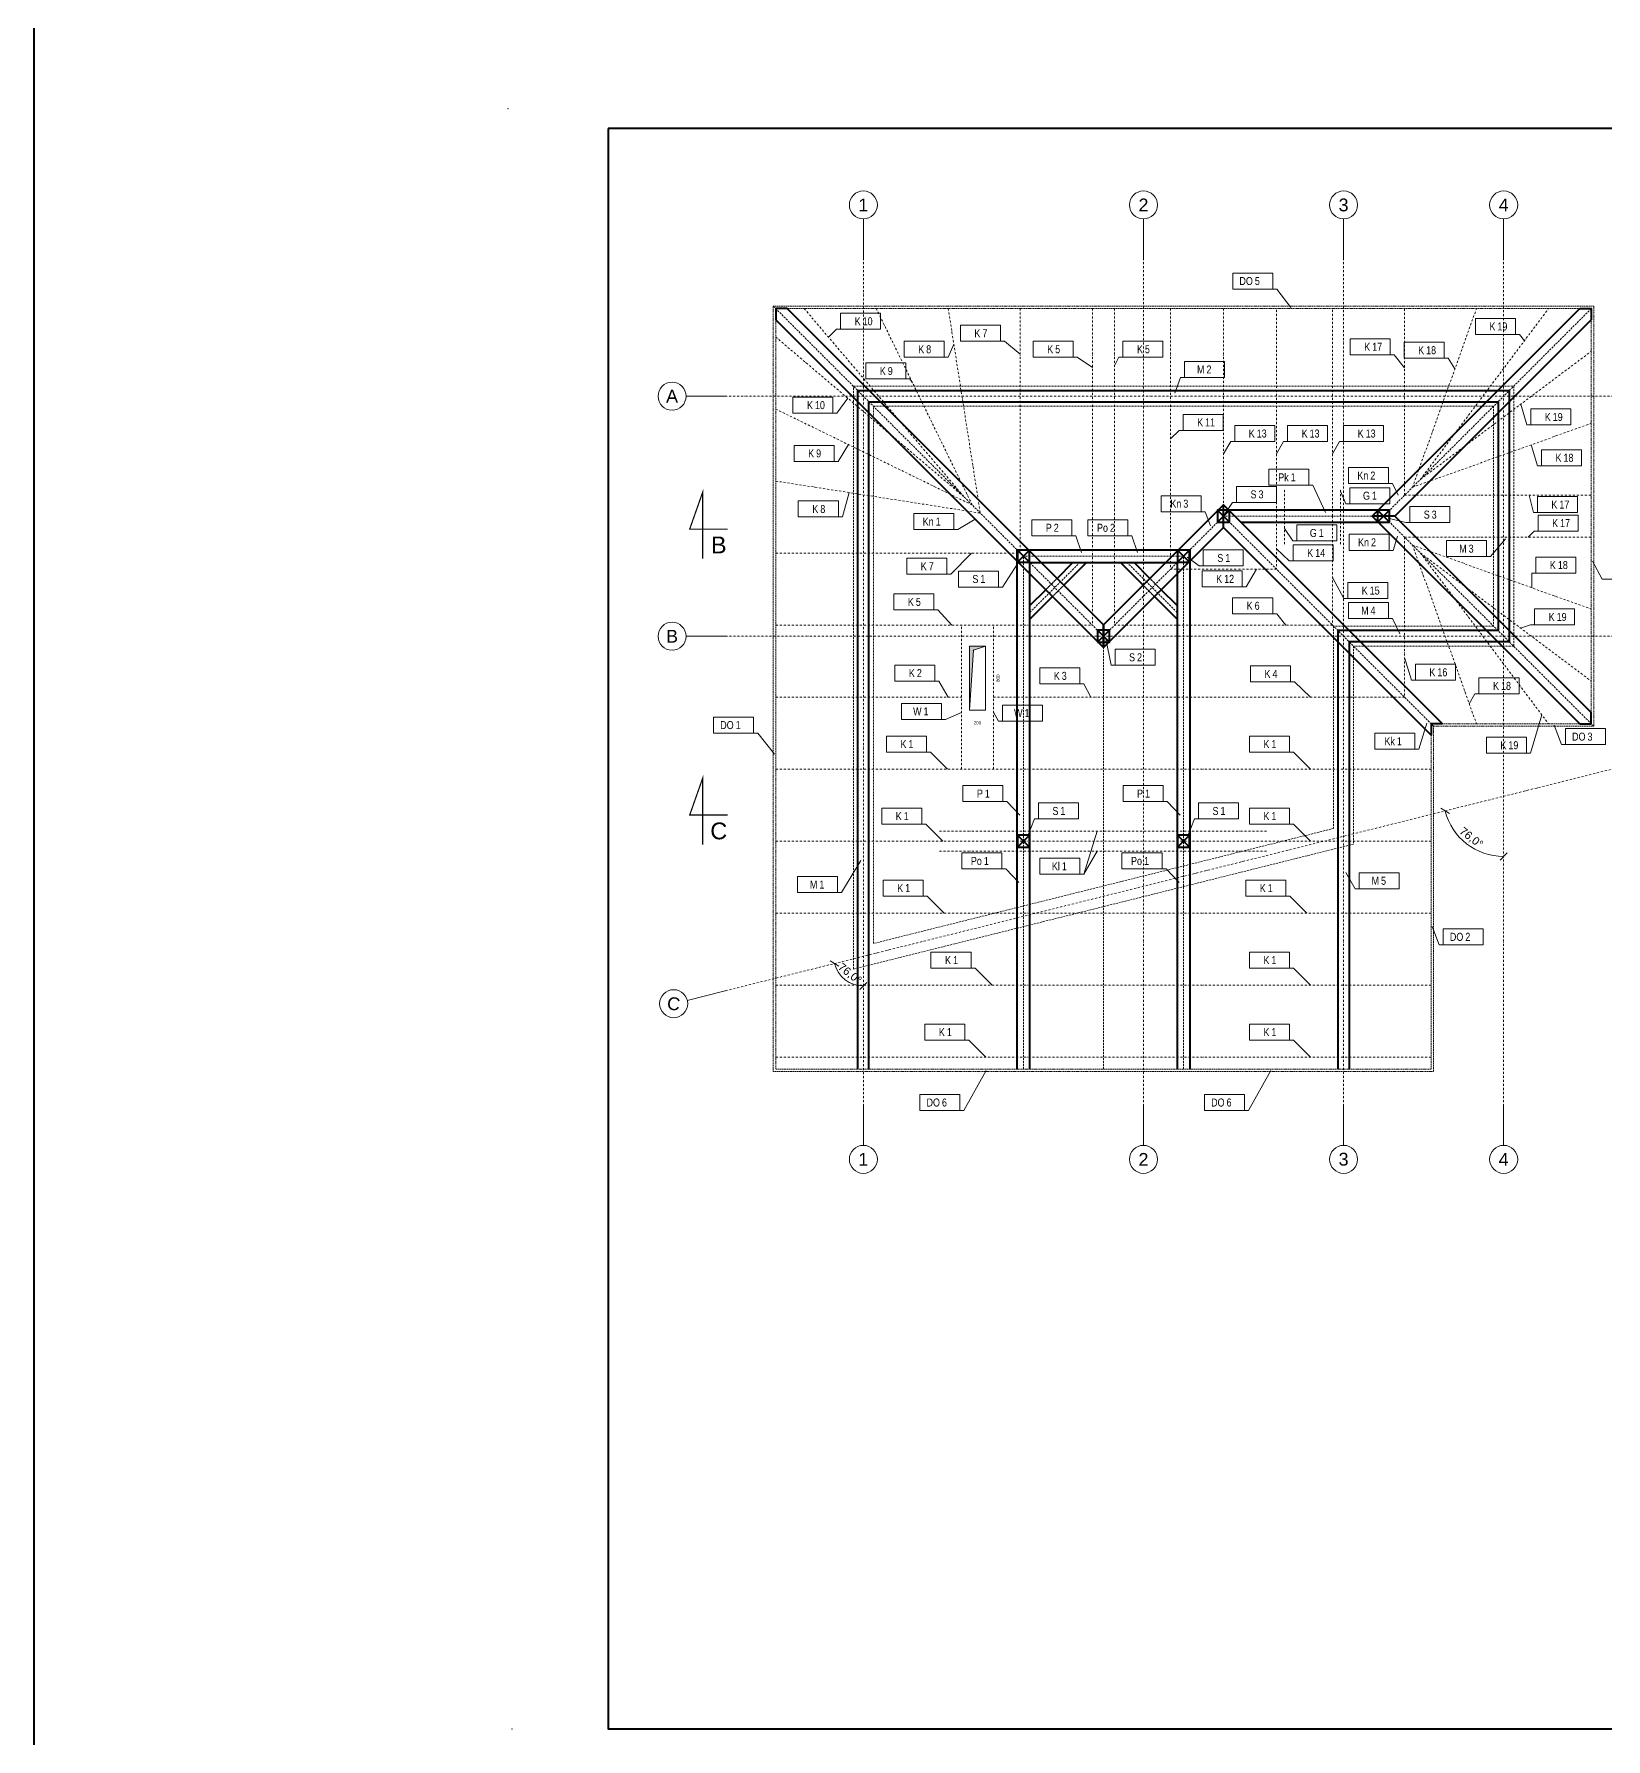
# Model space of a CAD drawing. Header units: millimetres. Extents: x 647 to 146539, y -131215 to 59.
# Drawn here: x 647 to 20285, y -119178 to -97873 of the extents above; entities that cross this region are included whole.
import ezdxf
from ezdxf.enums import TextEntityAlignment as Align

# ---------------------------------------------------------------- set-up
doc = ezdxf.new("R2010")
doc.units = ezdxf.units.MM
doc.linetypes.add('DASHDOT', pattern=[1, 0.5, -0.25, 0, -0.25])
doc.linetypes.add('DASHED', pattern=[0.75, 0.5, -0.25])
doc.layers.get('Defpoints').update_dxf_attribs({"color": 2, "lineweight": 50})
for name, color, linetype, lineweight in [('e-cad_cienkie', 4, 'Continuous', 9), ('e-cad_opisy', 2, 'Continuous', 18), ('G-Bloki', 221, 'Continuous', 5), ('G-Cienka', 4, 'Continuous', 9), ('G-Elementy konstrukcyjne', 1, 'Continuous', 40), ('G-Opisy', 2, 'Continuous', 18), ('G-Osie', 6, 'DASHDOT', 9), ('G-Osie elementów drewnianyc', 3, 'DASHDOT', 5), ('G-Otwory', 6, 'Continuous', 15), ('G-Przerywana', 8, 'DASHED', 15), ('G-Ramka', 5, 'Continuous', 40), ('G-Tabelka', 7, 'Continuous', 5), ('G-Wymiary', 4, 'Continuous', 9)]:
    doc.layers.add(name, color=color, linetype=linetype, lineweight=lineweight)
doc.layers.add('G-Bloki niewidoczna', color=7, linetype='Continuous', plot=False)
doc.styles.add('Arial-GG', font='arial.ttf')
doc.styles.add('e-cad_1', font='arial.ttf')
doc.dimstyles.new('e-cad_1_50_[mm]', dxfattribs={"dimscale": 50, "dimtxt": 2, "dimasz": 1.8, "dimexe": 1.5, "dimexo": 0, "dimgap": 0.6, "dimtad": 1, "dimdec": 1, "dimrnd": 1, "dimtxsty": 'Arial-GG', "dimblk": 'OBLIQUE', "dimcen": 0, "dimdle": 1, "dimclrd": 4, "dimclre": 4, "dimclrt": 7, "dimadec": 1, "dimazin": 0, "dimtfac": 1, "dimtdec": 1, "dimtix": 1, "dimtmove": 0, "dimatfit": 2, "dimfxl": 1.5, "dimfxlon": 1, "dimlwd": -1, "dimlwe": -1, "dimarcsym": 0})
doc.dimstyles.new('S-1 do 10-GG', dxfattribs={"dimscale": 10, "dimtxt": 2.2, "dimasz": 2, "dimexe": 1, "dimexo": 2, "dimgap": 0.6, "dimtad": 1, "dimdec": 0, "dimrnd": 1, "dimtxsty": 'Arial-GG', "dimcen": 0, "dimclrd": 256, "dimclre": 256, "dimclrt": 7, "dimadec": 0, "dimazin": 0, "dimtfac": 1, "dimtdec": 0, "dimtix": 1, "dimtmove": 0, "dimatfit": 2, "dimfxl": 1, "dimlwd": 5, "dimlwe": 5, "dimarcsym": 0})
doc.dimstyles.new('W-1 do 50-GG mm', dxfattribs={"dimscale": 50, "dimtxt": 2, "dimasz": 1.8, "dimexe": 1.5, "dimexo": 0, "dimgap": 0.6, "dimtad": 1, "dimdec": 1, "dimrnd": 1, "dimtxsty": 'Arial-GG', "dimblk": 'OBLIQUE', "dimcen": 0, "dimdle": 1, "dimclrd": 4, "dimclre": 4, "dimclrt": 7, "dimadec": 1, "dimazin": 0, "dimtfac": 1, "dimtdec": 1, "dimtix": 1, "dimtmove": 0, "dimatfit": 2, "dimfxl": 1.5, "dimfxlon": 1, "dimlwd": -1, "dimlwe": -1, "dimarcsym": 0})

# ---------------------------------------------------------------- blocks, each defined once
blk = doc.blocks.new('*D295')
at = {"layer": 'Defpoints', "color": 0, "ltscale": 2, "transparency": 16777216}
for p in [(-10, 174.94), (761.62, 0), (761.62, -53.62)]:
    blk.add_point(p, dxfattribs=at)
at = {"layer": 'Defpoints', "color": 7, "ltscale": 2, "transparency": 16777216, "insert": (135.84, -27.77), "char_height": 33, "attachment_point": 5, "style": 'Arial-GG'}
blk.add_mtext('420 x 772', dxfattribs=at)
blk = doc.blocks.new('*U127')
at = {"layer": 'G-Cienka', "ltscale": 0.8}
blk.add_lwpolyline([(-490, 0), (0, 0)], dxfattribs=at)
blk.add_circle((-665, 0), 175, dxfattribs=at)
at = {"layer": 'G-Opisy', "ltscale": 0.8, "style": 'Arial-GG'}
blk.add_attdef('OS', text='', height=160, dxfattribs=at).set_placement((-665, 0), align=Align.MIDDLE_CENTER)
blk = doc.blocks.new('*U130')
at = {"layer": 'G-Cienka', "ltscale": 0.8}
blk.add_lwpolyline([(-490, 0), (0, 0)], dxfattribs=at)
blk.add_circle((-665, 0), 175, dxfattribs=at)
at = {"layer": 'G-Opisy', "ltscale": 0.8, "style": 'Arial-GG'}
blk.add_attdef('OS', text='', height=160, rotation=90, dxfattribs=at).set_placement((-665, 0), align=Align.MIDDLE_CENTER)
blk = doc.blocks.new('*U131')
at = {"layer": 'G-Cienka', "ltscale": 0.8}
blk.add_lwpolyline([(-490, 0), (0, 0)], dxfattribs=at)
blk.add_circle((-665, 0), 175, dxfattribs=at)
at = {"layer": 'G-Opisy', "ltscale": 0.8, "style": 'Arial-GG'}
blk.add_attdef('OS', text='', height=160, rotation=90, dxfattribs=at).set_placement((-665, 0), align=Align.MIDDLE_CENTER)
blk = doc.blocks.new('*U128')
at = {"layer": 'G-Cienka', "ltscale": 0.8}
blk.add_lwpolyline([(-490, 0), (0, 0)], dxfattribs=at)
blk.add_circle((-665, 0), 175, dxfattribs=at)
at = {"layer": 'G-Opisy', "ltscale": 0.8, "style": 'Arial-GG'}
blk.add_attdef('OS', text='', height=160, dxfattribs=at).set_placement((-665, 0), align=Align.MIDDLE_CENTER)
blk = doc.blocks.new('*U125')
at = {"layer": 'G-Cienka', "ltscale": 0.8}
blk.add_lwpolyline([(490, 0), (0, 0)], dxfattribs=at)
blk.add_circle((665, 0), 175, dxfattribs=at)
at = {"layer": 'G-Opisy', "ltscale": 0.8, "style": 'Arial-GG'}
blk.add_attdef('OS', text='', height=160, rotation=90, dxfattribs=at).set_placement((665, 0), align=Align.MIDDLE_CENTER)
blk = doc.blocks.new('*U124')
at = {"layer": 'G-Cienka', "ltscale": 0.8}
blk.add_lwpolyline([(-476, -119), (0, 0)], dxfattribs=at)
blk.add_circle((-645, -161), 175, dxfattribs=at)
at = {"layer": 'G-Opisy', "ltscale": 0.8, "style": 'Arial-GG'}
blk.add_attdef('OS', text='', height=160, rotation=353.3765, dxfattribs=at).set_placement((-645, -161), align=Align.MIDDLE_CENTER)
blk = doc.blocks.new('*U129')
at = {"layer": 'G-Cienka', "ltscale": 0.8}
blk.add_lwpolyline([(490, 0), (0, 0)], dxfattribs=at)
blk.add_circle((665, 0), 175, dxfattribs=at)
at = {"layer": 'G-Opisy', "ltscale": 0.8, "style": 'Arial-GG'}
blk.add_attdef('OS', text='', height=160, rotation=270, dxfattribs=at).set_placement((665, -17), align=Align.MIDDLE_CENTER)
blk = doc.blocks.new('_Oblique')
at = {"color": 0, "linetype": 'ByBlock', "lineweight": -2}
blk.add_line((-0.5, -0.5), (0.5, 0.5), dxfattribs=at)
blk = doc.blocks.new('*D417')
at = {"layer": 'Defpoints', "color": 0, "ltscale": 2, "transparency": 16777216}
for p in [(11007, -100673), (20732, -106967), (10721, -109633), (9282, -109829), (11007, -111271)]:
    blk.add_point(p, dxfattribs=at)
at = {"layer": 'G-Wymiary', "color": 4, "ltscale": 2, "transparency": 16777216}
blk.add_arc((11007, -109398), 371, 194.0362, 270, dxfattribs=at)
at = {"layer": 'G-Wymiary', "color": 4, "ltscale": 2, "transparency": 16777216, "xscale": 90, "yscale": 90, "zscale": 90, "rotation": 104.0362434679265}
blk.add_blockref('_Oblique', (10648, -109488), dxfattribs=at)
at = {"layer": 'G-Wymiary', "color": 4, "ltscale": 2, "transparency": 16777216, "xscale": 90, "yscale": 90, "zscale": 90}
blk.add_blockref('_Oblique', (11007, -109769), dxfattribs=at)
at = {"layer": 'G-Wymiary', "color": 7, "ltscale": 2, "transparency": 16777216, "insert": (10835, -109619), "char_height": 100, "attachment_point": 5, "rotation": 322.0181, "style": 'Arial-GG'}
blk.add_mtext('76,0°', dxfattribs=at)
blk = doc.blocks.new('*D418')
at = {"layer": 'Defpoints', "color": 0, "ltscale": 2, "transparency": 16777216}
for p in [(19007, -100673), (20732, -106967), (18425, -107876), (9282, -109829), (19007, -111271)]:
    blk.add_point(p, dxfattribs=at)
at = {"layer": 'G-Wymiary', "color": 4, "ltscale": 2, "transparency": 16777216}
blk.add_arc((19007, -107398), 753, 194.0362, 270, dxfattribs=at)
at = {"layer": 'G-Wymiary', "color": 4, "ltscale": 2, "transparency": 16777216, "xscale": 90, "yscale": 90, "zscale": 90}
for p, rotation in [((18277, -107581), 104.0362434679266), ((19007, -108152), 359.9999999999999)]:
    blk.add_blockref('_Oblique', p, dxfattribs=dict(at, rotation=rotation))
at = {"layer": 'G-Wymiary', "color": 7, "ltscale": 2, "transparency": 16777216, "insert": (18599, -107921), "char_height": 100, "attachment_point": 5, "rotation": 322.0181, "style": 'Arial-GG'}
blk.add_mtext('76,0°', dxfattribs=at)
blk = doc.blocks.new('*U18')
at = {"layer": 'G-Opisy', "const_width": 15}
blk.add_lwpolyline([(0, -369), (0, 457), (-161, 0), (313, 0)], dxfattribs=at)
at = {"layer": 'G-Opisy', "style": 'Arial-GG'}
blk.add_attdef('OZNACZENIE_PRZEKROJU', text='', height=210, dxfattribs=at).set_placement((202, -198, -15), align=Align.MIDDLE_CENTER)
blk = doc.blocks.new('*D231')
at = {"layer": 'Defpoints', "color": 0, "ltscale": 2, "transparency": 16777216}
for p in [(0, -800), (200, -800), (200, -989)]:
    blk.add_point(p, dxfattribs=at)
at = {"layer": 'G-Bloki niewidoczna', "color": 1, "ltscale": 2, "transparency": 16777216, "insert": (100, -957), "char_height": 40, "attachment_point": 5, "style": 'Arial-GG'}
blk.add_mtext('200', dxfattribs=at)
blk = doc.blocks.new('*D232')
at = {"layer": 'Defpoints', "color": 0, "ltscale": 2, "transparency": 16777216}
for p in [(200, 0), (391, 0), (200, -800)]:
    blk.add_point(p, dxfattribs=at)
at = {"layer": 'G-Bloki niewidoczna', "color": 1, "ltscale": 2, "transparency": 16777216, "insert": (358, -400), "char_height": 40, "attachment_point": 5, "rotation": 90, "style": 'Arial-GG'}
blk.add_mtext('800', dxfattribs=at)
blk = doc.blocks.new('*U171')
at = {"ltscale": 2}
blk.add_point((75, 75), dxfattribs=at)
at = {"layer": 'G-Elementy konstrukcyjne', "ltscale": 10}
blk.add_lwpolyline([(0, 0), (150, 0), (150, 150), (0, 150)], close=True, dxfattribs=at)
for points in [[(0, 150), (150, 0)], [(0, 0), (150, 150)]]:
    blk.add_lwpolyline(points, dxfattribs=at)
blk = doc.blocks.new('*U174')
at = {"ltscale": 2}
blk.add_point((75, 75), dxfattribs=at)
at = {"layer": 'G-Elementy konstrukcyjne', "ltscale": 10}
blk.add_lwpolyline([(0, 0), (150, 0), (150, 150), (0, 150)], close=True, dxfattribs=at)
for points in [[(0, 150), (150, 0)], [(0, 0), (150, 150)]]:
    blk.add_lwpolyline(points, dxfattribs=at)
blk = doc.blocks.new('*U172')
at = {"ltscale": 2}
blk.add_point((75, 75), dxfattribs=at)
at = {"layer": 'G-Elementy konstrukcyjne', "ltscale": 10}
blk.add_lwpolyline([(0, 0), (150, 0), (150, 150), (0, 150)], close=True, dxfattribs=at)
for points in [[(0, 150), (150, 0)], [(0, 0), (150, 150)]]:
    blk.add_lwpolyline(points, dxfattribs=at)
blk = doc.blocks.new('e-cad_Drewno_1_2_5_L')
at = {"layer": 'e-cad_cienkie'}
blk.add_lwpolyline([(0, 0), (10, 0), (10, 4), (0, 4)], close=True, dxfattribs=at)
at = {"layer": 'e-cad_opisy', "style": 'e-cad_1', "width": 0.8}
blk.add_attdef('KOD', text='', height=2, dxfattribs=at).set_placement((5, 1), align=Align.RIGHT)
blk.add_attdef('NR', (5.5, 1), '', height=2, dxfattribs=at)
at = {"layer": 'e-cad_opisy', "style": 'e-cad_1', "width": 0.8, "flags": 1}
for tag, p in [('GATUNEK', (0, -10)), ('SZT', (0, -11)), ('dL', (0, -11.5)), ('KLASA', (0, -10.5)), ('B', (0, -12.5)), ('x', (0, -13)), ('H', (0, -13.5)), ('NAZWA', (0, -14)), ('L', (0, -14.5))]:
    blk.add_attdef(tag, p, '', height=0.2, dxfattribs=at)
blk = doc.blocks.new('e-cad_Drewno_1_2_5_P')
at = {"layer": 'e-cad_cienkie'}
blk.add_lwpolyline([(-10, 0), (0, 0), (0, 4), (-10, 4)], close=True, dxfattribs=at)
at = {"layer": 'e-cad_opisy', "style": 'e-cad_1', "width": 0.8}
blk.add_attdef('KOD', text='', height=2, dxfattribs=at).set_placement((-5, 1), align=Align.RIGHT)
blk.add_attdef('NR', (-4.5, 1), '', height=2, dxfattribs=at)
at = {"layer": 'e-cad_opisy', "style": 'e-cad_1', "width": 0.8, "flags": 1}
for tag, p in [('GATUNEK', (0, -10)), ('KLASA', (0, -10.5)), ('SZT', (0, -11)), ('dL', (0, -11.5)), ('B', (0, -12.5)), ('NAZWA', (0, -14)), ('H', (0, -13.5)), ('x', (0, -13)), ('L', (0, -14.5))]:
    blk.add_attdef(tag, text='', height=0.2, dxfattribs=at).set_placement(p, align=Align.RIGHT)
blk = doc.blocks.new('e-cad_Drewno_2_2_5_L')
at = {"layer": 'e-cad_cienkie'}
blk.add_lwpolyline([(0, 0), (10, 0), (10, 4), (0, 4)], close=True, dxfattribs=at)
at = {"layer": 'e-cad_opisy', "style": 'e-cad_1', "width": 0.8}
blk.add_attdef('KOD', text='', height=2, dxfattribs=at).set_placement((5, 1), align=Align.RIGHT)
blk.add_attdef('NR', (5.5, 1), '', height=2, dxfattribs=at)
at = {"layer": 'e-cad_opisy', "style": 'e-cad_1', "width": 0.8, "flags": 1}
for tag, p in [('GATUNEK', (0, -10)), ('SZT', (0, -11)), ('dL', (0, -11.5)), ('s', (0, -12)), ('KLASA', (0, -10.5)), ('x', (0, -13.5)), ('B', (0, -13)), ('H', (0, -14)), ('NAZWA', (0, -14.5)), ('L', (0, -15))]:
    blk.add_attdef(tag, p, '', height=0.2, dxfattribs=at)
blk = doc.blocks.new('*U293')
blk.add_point((1, 5))
at = {"layer": 'G-Ramka', "color": 5}
blk.add_lwpolyline([(25, 405), (25, 5), (756.62, 5), (756.62, 405)], close=True, dxfattribs=at)
at = {"layer": 'G-Tabelka'}
blk.add_point((0, 410), dxfattribs=at)
at = {"layer": 'Defpoints', "ltscale": 2}
dim = blk.add_linear_dim(base=(761.62, -53.62), p1=(-10, 174.94), p2=(761.62, 0), dimstyle='S-1 do 10-GG', override={"dimscale": 15, "dimpost": '420 x <>', "dimse1": 1, "dimse2": 1, "dimsd1": 1, "dimsd2": 1}, dxfattribs=at)
dim.commit()
dim.dimension.update_dxf_attribs({"geometry": '*D295', "text_midpoint": (135.84, -53.62), "dimtype": 128})
blk = doc.blocks.new('*U230')
at = {"layer": 'G-Otwory', "ltscale": 2}
blk.add_hatch(color=256, dxfattribs=at).paths.add_polyline_path([(0, 0), (200, 0), (50, -50), (0, -800)])
at = {"ltscale": 2}
blk.add_point((50, -50), dxfattribs=at)
at = {"layer": 'G-Otwory', "ltscale": 2}
for points in [[(0, 0), (200, 0), (200, -800), (0, -800)], [(0, 0), (200, 0), (50, -50), (0, -800)]]:
    blk.add_lwpolyline(points, close=True, dxfattribs=at)
at = {"layer": 'G-Opisy', "ltscale": 2, "style": 'Arial-GG'}
blk.add_attdef('NAZWA', text='', height=100, dxfattribs=at).set_placement((100, -400), align=Align.MIDDLE_CENTER)
at = {"layer": 'G-Bloki niewidoczna', "ltscale": 2}
dim = blk.add_linear_dim(base=(390.59, 0), p1=(200, -800), p2=(200, 0), angle=90, dimstyle='e-cad_1_50_[mm]', override={"dimscale": 20, "dimtih": 0, "dimse1": 1, "dimse2": 1, "dimsd1": 1, "dimsd2": 1, "dimclrd": 1, "dimclre": 1, "dimclrt": 1, "dimtofl": 1}, dxfattribs=at)
dim.commit()
dim.dimension.update_dxf_attribs({"geometry": '*D232', "text_midpoint": (358.17, -400)})
dim = blk.add_linear_dim(base=(200, -989.43), p1=(0, -800), p2=(200, -800), dimstyle='e-cad_1_50_[mm]', override={"dimscale": 20, "dimse1": 1, "dimse2": 1, "dimsd1": 1, "dimsd2": 1, "dimclrd": 1, "dimclre": 1, "dimclrt": 1}, dxfattribs=at)
dim.commit()
dim.dimension.update_dxf_attribs({"geometry": '*D231', "text_midpoint": (100, -957.01)})

msp = doc.modelspace()

# ---------------------------------------------------------------- linework, layer by layer
at = {"layer": 'e-cad_cienkie', "ltscale": 2}
for points in [[(16348.15, -101288.47), (16173.63, -101058.74), (15623.63, -101058.74)], [(10573.33, -101662.39), (10673.74, -101561.98), (11223.74, -101561.98)], [(12138.05, -101748.49), (12067.89, -101911.75), (11517.89, -101911.75)], [(12968.35, -101874.3), (12769.76, -101712.13), (12219.76, -101712.13)], [(19267.21, -101704.8), (19204.52, -101626.67), (18654.52, -101626.67)], [(13868.35, -102040), (13679.62, -101911.54), (13129.62, -101911.54)], [(14146.6, -102020.56), (14200.21, -101911.54), (14750.21, -101911.54)], [(17768.35, -102042.82), (17640.28, -101881.34), (17090.28, -101881.34)], [(18398.07, -102057.93), (18313.76, -101923.35), (17763.76, -101923.35)], [(11621.29, -102230.12), (11587.72, -102183.29), (11037.72, -102183.29)], [(14900.11, -102360.76), (14969.49, -102164.61), (15519.49, -102164.61)], [(10813.78, -102424.16), (10677.92, -102610.34), (10127.92, -102610.34)], [(19221.7, -102497.6), (19295.62, -102757.77), (19845.62, -102757.77)], [(14846.66, -102931.07), (14952.28, -102825.45), (15502.28, -102825.45)], [(10821, -103002.94), (10692.74, -103212.99), (10142.74, -103212.99)], [(15507.53, -103120.06), (15597.22, -102964.7), (16147.22, -102964.7)], [(16168.35, -103120.06), (16258.04, -102964.7), (16808.04, -102964.7)], [(16868.35, -103120.06), (16958.04, -102964.7), (17508.04, -102964.7)], [(19351.5, -103006.17), (19429.71, -103267.97), (19979.71, -103267.97)], [(16780.77, -103851.6), (16621.68, -103511.93), (16071.68, -103511.93)], [(17688.11, -103635.29), (17616.86, -103490.16), (17066.86, -103490.16)], [(10830.56, -103602.69), (10744.89, -103907.7), (10194.89, -103907.7)], [(15524.56, -103868.2), (15619.73, -103725.37), (16169.73, -103725.37)], [(16968.35, -103584.6), (17036.92, -103741.83), (17586.92, -103741.83)], [(19325.96, -103637.26), (19378.75, -103852.92), (19928.75, -103852.92)], [(12403.89, -103935.97), (12186.09, -104065.53), (11636.09, -104065.53)], [(15345.2, -104018.18), (15279.85, -103841.84), (14729.85, -103841.84)], [(17563.23, -103923.49), (17783.63, -103977.86), (18333.63, -103977.86)], [(13731.2, -104351.4), (13661.72, -104142.96), (13111.72, -104142.96)], [(14433.26, -104351.4), (14363.77, -104142.96), (13813.77, -104142.96)], [(16268.35, -104050.59), (16372.63, -104207.81), (16922.63, -104207.81)], [(17680.89, -104146.23), (17625.14, -104324.61), (17075.14, -104324.61)], [(19029.82, -104181.32), (18844.89, -104403.68), (18294.89, -104403.68)], [(19312.29, -104159.01), (19387.4, -104083.91), (19937.4, -104083.91)], [(12359.34, -104359.01), (12099.23, -104622.76), (11549.23, -104622.76)], [(16168.35, -104305.87), (16327.63, -104457.26), (16877.63, -104457.26)], [(12970.52, -104434.74), (12744.6, -104782.96), (12194.6, -104782.96)], [(15051.78, -104410.16), (15204.18, -104519.47), (15754.18, -104519.47)], [(15918.34, -104559.01), (15790.29, -104780.79), (15240.29, -104780.79)], [(19359.26, -104792.88), (19359.26, -104608.29), (19909.26, -104608.29)], [(20118.46, -104459.99), (20239.64, -104686.98), (20789.64, -104686.98)], [(16868.35, -104665.16), (17008.93, -104927.55), (17558.93, -104927.55)], [(12113.27, -105259.01), (11938.19, -105068.87), (11388.19, -105068.87)], [(16286.28, -105259.01), (16171.41, -105117.53), (15621.41, -105117.53)], [(17711.1, -105369.77), (17620.07, -105176.56), (17070.07, -105176.56)], [(14038.01, -105428.67), (14101.77, -105761.67), (14651.77, -105761.67)], [(19218.72, -105296.44), (19344.56, -105257.27), (19894.56, -105257.27)], [(17768.35, -105665.97), (17854.54, -105948.55), (18404.54, -105948.55)], [(12066.76, -106159.01), (11950.98, -105958.47), (11400.98, -105958.47)], [(13849.85, -106159.01), (13761.49, -105993.46), (13211.49, -105993.46)], [(16593.61, -106159.01), (16394.51, -105968.54), (15844.51, -105968.54)], [(18578.17, -106241.3), (18649.29, -106118.12), (19199.29, -106118.12)], [(12232.47, -106352.54), (12034.55, -106436.97), (11484.55, -106436.97)], [(12632.47, -106349.02), (12695.97, -106459), (13245.97, -106459)], [(18046.46, -106483.34), (17948.54, -106810.29), (17398.54, -106810.29)], [(19482.57, -106378.72), (19341.54, -106860.02), (18791.54, -106860.02)], [(19638.15, -106508.44), (19729.85, -106752.98), (20279.85, -106752.98)], [(9898.88, -106870.01), (9687.03, -106608.19), (9137.03, -106608.19)], [(12058.94, -107059.01), (11846.02, -106846.08), (11296.02, -106846.08)], [(16593.61, -107059.01), (16380.69, -106846.08), (15830.69, -106846.08)], [(12964.47, -107634.93), (12800.9, -107464.12), (12250.9, -107464.12)], [(14965.38, -107634.93), (14801.81, -107464.12), (14251.81, -107464.12)], [(11999.53, -107959.01), (11786.6, -107746.08), (11236.6, -107746.08)], [(13054.93, -107911.46), (13144.65, -107681.54), (13694.65, -107681.54)], [(15054.69, -107911.71), (15144.41, -107681.79), (15694.41, -107681.79)], [(16593.61, -107959.01), (16380.69, -107746.08), (15830.69, -107746.08)], [(13929.14, -107834.01), (13762.72, -108372.26), (13212.72, -108372.26)], [(10976.79, -108200.1), (10732.82, -108601.73), (10182.82, -108601.73)], [(13929.14, -108084.01), (13762.72, -108372.26), (13212.72, -108372.26)], [(12951.49, -108477.27), (12787.92, -108306.46), (12237.92, -108306.46)], [(14952.4, -108477.27), (14788.83, -108306.46), (14238.83, -108306.46)], [(17034.28, -108352.65), (17150.6, -108554.69), (17700.6, -108554.69)], [(12018.5, -108859.01), (11805.57, -108646.08), (11255.57, -108646.08)], [(16548.14, -108859.01), (16335.21, -108646.08), (15785.21, -108646.08)], [(18116.24, -109023.98), (18203.36, -109254.76), (18753.36, -109254.76)], [(12615.52, -109759.01), (12402.59, -109546.08), (11852.59, -109546.08)], [(16593.61, -109759.01), (16380.69, -109546.08), (15830.69, -109546.08)], [(12538.27, -110659.01), (12325.35, -110446.08), (11775.35, -110446.08)], [(16593.61, -110659.01), (16380.69, -110446.08), (15830.69, -110446.08)], [(12541.24, -110823.97), (12264.42, -111325.21), (11714.42, -111325.21)], [(16097.13, -110823.97), (15820.31, -111325.21), (15270.31, -111325.21)]]:
    msp.add_lwpolyline(points, dxfattribs=at)
at = {"layer": 'G-Elementy konstrukcyjne', "ltscale": 200}
msp.add_lwpolyline([(57939.15, -2778.12), (57939.15, -131215.41), (646.89, -131215.41), (646.89, 58.51), (41027.29, 58.51)], dxfattribs=at)
at = {"layer": 'G-Elementy konstrukcyjne', "ltscale": 50}
for points in [[(9912.47, -101444.56), (14007.47, -105539.56), (14007.47, -105256.71), (10053.9, -101303.14), (9912.47, -101303.14), (9912.47, -101444.56)], [(19961.05, -101303.14), (20102.47, -101303.14), (20102.47, -101444.56), (17648.9, -103898.14), (17366.05, -103898.14), (19961.05, -101303.14)], [(10937.47, -110809.01), (10937.47, -102328.14), (19077.47, -102328.14), (19077.47, -105468.14), (17077.47, -105468.14), (17077.47, -110809.01)], [(11077.47, -110809.01), (11077.47, -102468.14), (18937.47, -102468.14), (18937.47, -105328.14), (16937.47, -105328.14), (16937.47, -110809.01)], [(15568.9, -103818.14), (17432.47, -103818.14), (17432.47, -103978.14), (15728.9, -103978.14), (15568.9, -103818.14)], [(19961.05, -106493.14), (20102.47, -106493.14), (20102.47, -106351.71), (17648.9, -103898.14), (17366.05, -103898.14), (19961.05, -106493.14)], [(12927.47, -110809.01), (12927.47, -104318.21), (15087.47, -104318.21), (15087.47, -110809.01)], [(13087.47, -110809.01), (13087.47, -104478.21), (14927.47, -104478.21), (14927.47, -110809.01)], [(13427.06, -104676.3), (13625.16, -104478.21)], [(13511.92, -104761.16), (13794.86, -104478.21)], [(14503.03, -104761.16), (14220.09, -104478.21)], [(14587.89, -104676.3), (14389.79, -104478.21)], [(13087.47, -105015.89), (13285.64, -104817.72)], [(14927.47, -105015.89), (14729.31, -104817.72)], [(13087.47, -105185.6), (13370.49, -104902.58)], [(14927.47, -105185.6), (14644.45, -104902.58)]]:
    msp.add_lwpolyline(points, dxfattribs=at)
for points in [[(15507.53, -103756.77), (14007.47, -105256.71), (14007.47, -105539.56), (15507.53, -104039.61), (15507.53, -103756.77)], [(18243.9, -106493.14), (18102.47, -106493.14), (18102.47, -106634.56), (15507.53, -104039.61), (15507.53, -103756.77), (18243.9, -106493.14)]]:
    msp.add_lwpolyline(points, close=True, dxfattribs=at)
at = {"layer": 'G-Osie', "ltscale": 50}
for p, q in [((11007.47, -111270.54), (11007.47, -100673.14)), ((14507.47, -100673.14), (14507.47, -111270.54)), ((17007.47, -100673.14), (17007.47, -111270.54)), ((19007.47, -100673.14), (19007.47, -111270.54)), ((9282.47, -102398.14), (20732.47, -102398.14)), ((20732.47, -105398.14), (9282.47, -105398.14)), ((20732.47, -106966.89), (9282.47, -109829.39))]:
    msp.add_line(p, q, dxfattribs=at)
at = {"layer": 'G-Osie elementów drewnianyc', "ltscale": 50}
for points in [[(10268.35, -101303.14), (12268.35, -103659.01)], [(11168.35, -101303.14), (12368.35, -103759.01)], [(12068.35, -101303.14), (12468.35, -103859.01)], [(12968.35, -101303.14), (12968.35, -104359.01)], [(13868.35, -101303.14), (13868.35, -105259.01)], [(14146.6, -101303.14), (14146.6, -105259.01)], [(14846.66, -101303.14), (14846.66, -104559.01)], [(15507.53, -101303.14), (15507.53, -103756.77)], [(16168.35, -103898.14), (16168.35, -101303.14)], [(16868.35, -103898.14), (16868.35, -101303.14)], [(17768.35, -103637.26), (17768.35, -101303.14)], [(17868.35, -103537.26), (18668.35, -101303.14)], [(17968.35, -103437.26), (19568.35, -101303.14)], [(9912.47, -101659.01), (12268.35, -103659.01)], [(17968.35, -103437.26), (20102.47, -101837.26)], [(9912.47, -102559.01), (12368.35, -103759.01)], [(17868.35, -103537.26), (20102.47, -102737.26)], [(9912.47, -103459.01), (12468.35, -103859.01)], [(16268.35, -104248.14), (16268.35, -103548.14)], [(16968.35, -104248.14), (16968.35, -103548.14)], [(17768.35, -103637.26), (20102.47, -103637.26)], [(16168.35, -103898.14), (16168.35, -104559.01)], [(16868.35, -103898.14), (16868.35, -105259.01)], [(17768.35, -104159.01), (17768.35, -106159.01)], [(17768.35, -104159.01), (20102.47, -104159.01)], [(9912.47, -104359.01), (12968.35, -104359.01)], [(17868.35, -104259.01), (18668.35, -106493.14)], [(17868.35, -104259.01), (20102.47, -105059.01)], [(17968.35, -104359.01), (19568.35, -106493.14)], [(17968.35, -104359.01), (20102.47, -105959.01)], [(16168.35, -104559.01), (14846.66, -104559.01)], [(9912.47, -105259.01), (13868.35, -105259.01)], [(12232.47, -107059.01), (12232.47, -105259.01)], [(12632.47, -107059.01), (12632.47, -105259.01)], [(16868.35, -105259.01), (14146.6, -105259.01)], [(9912.47, -106159.01), (12232.47, -106159.01)], [(12632.47, -106159.01), (14007.47, -106159.01)], [(17768.35, -106159.01), (14007.47, -106159.01)], [(9912.47, -107059.01), (14007.47, -107059.01)], [(18102.47, -107059.01), (14007.47, -107059.01)], [(9912.47, -107959.01), (14007.47, -107959.01)], [(11959.97, -107834.01), (16054.97, -107834.01)], [(18102.47, -107959.01), (14007.47, -107959.01)], [(11959.97, -108084.01), (16054.97, -108084.01)], [(9912.47, -108859.01), (14007.47, -108859.01)], [(18102.47, -108859.01), (14007.47, -108859.01)], [(9912.47, -109759.01), (14007.47, -109759.01)], [(18102.47, -109759.01), (14007.47, -109759.01)], [(9912.47, -110659.01), (14007.47, -110659.01)], [(18102.47, -110659.01), (14007.47, -110659.01)]]:
    msp.add_lwpolyline(points, dxfattribs=at)
at = {"layer": 'G-Przerywana', "ltscale": 50}
for p, q in [((18132.47, -106523.14), (15507.47, -103898.14)), ((13007.47, -110809.01), (13007.47, -104398.14)), ((15007.47, -110809.01), (15007.47, -104398.21)), ((14007.47, -110809.01), (14007.47, -105398.14))]:
    msp.add_line(p, q, dxfattribs=at)
at = {"layer": 'G-Przerywana', "ltscale": 30}
for points in [[(9882.47, -101273.14), (20132.47, -101273.14), (20132.47, -106523.14), (18132.47, -106523.14), (18132.47, -110839.01), (9882.47, -110839.01)], [(9912.47, -101303.14), (20102.47, -101303.14), (20102.47, -106493.14), (18102.47, -106493.14), (18102.47, -110809.01), (9912.47, -110809.01)]]:
    msp.add_lwpolyline(points, close=True, dxfattribs=at)
at = {"layer": 'G-Przerywana', "ltscale": 50}
for points in [[(9882.47, -101273.14), (14007.47, -105398.14)], [(20102.47, -101303.14), (17507.47, -103898.14)], [(14007.47, -105398.14), (15507.53, -103898.19)], [(17507.47, -103898.14), (15507.47, -103898.14)], [(20132.47, -106523.14), (17507.47, -103898.14)], [(15007.47, -104398.21), (13007.47, -104398.21)], [(13087.47, -105100.74), (13710.01, -104478.21)], [(14927.47, -105100.74), (14304.94, -104478.21)]]:
    msp.add_lwpolyline(points, dxfattribs=at)
for points in [[(10882.47, -102273.14), (19132.47, -102273.14), (19132.47, -105523.14), (17132.47, -105523.14), (17132.47, -107995.73), (10882.47, -109558.23)], [(11132.47, -102523.14), (18882.47, -102523.14), (18882.47, -105273.14), (16882.47, -105273.14), (16882.47, -107800.54), (11132.47, -109238.04)]]:
    msp.add_lwpolyline(points, close=True, dxfattribs=at)
at = {"layer": 'G-Przerywana', "ltscale": 10}
for points in [[(13285.64, -104817.72), (13427.06, -104676.3)], [(13370.49, -104902.58), (13511.92, -104761.16)], [(14644.45, -104902.58), (14503.03, -104761.16)], [(14729.31, -104817.72), (14587.89, -104676.3)]]:
    msp.add_lwpolyline(points, dxfattribs=at)

# ---------------------------------------------------------------- block references
at = {"layer": 'G-Bloki', "ltscale": 0.8, "xscale": 50, "yscale": 50, "zscale": 50}
msp.add_blockref('*U293', (6568.32, -119303.4), dxfattribs=at)
at = {"layer": 'G-Bloki', "ltscale": 2, "rotation": 270}
for name, p, values in [('*U130', (11007.47, -100673.14), {'OS': '1'}), ('*U131', (14507.47, -100673.14), {'OS': '2'}), ('*U131', (17007.47, -100673.14), {'OS': '3'}), ('*U130', (19007.47, -100673.14), {'OS': '4'}), ('*U125', (11007.47, -111270.54), {'OS': '1'})]:
    msp.add_blockref(name, p, dxfattribs=at).add_auto_attribs(values)
at = {"layer": 'G-Bloki', "ltscale": 2, "xscale": 50, "yscale": 50, "zscale": 50}
for name, p, values in [('e-cad_Drewno_1_2_5_L', (15623.63, -101058.74), {'KOD': 'DO', 'NR': '5'}), ('e-cad_Drewno_1_2_5_P', (11223.74, -101561.98), {'KOD': 'K', 'NR': '10'}), ('e-cad_Drewno_1_2_5_L', (12219.76, -101712.13), {'KOD': 'K', 'NR': '7'}), ('e-cad_Drewno_1_2_5_L', (18654.52, -101626.67), {'KOD': 'K', 'NR': '19'}), ('e-cad_Drewno_1_2_5_L', (11517.89, -101911.75), {'KOD': 'K', 'NR': '8'}), ('e-cad_Drewno_1_2_5_L', (13129.62, -101911.54), {'KOD': 'K', 'NR': '5'}), ('e-cad_Drewno_1_2_5_L', (14250.21, -101911.54), {'KOD': 'K', 'NR': '5'}), ('e-cad_Drewno_1_2_5_L', (17090.28, -101881.34), {'KOD': 'K', 'NR': '17'}), ('e-cad_Drewno_1_2_5_L', (17763.76, -101923.35), {'KOD': 'K', 'NR': '18'}), ('e-cad_Drewno_1_2_5_L', (11037.72, -102183.29), {'KOD': 'K', 'NR': '9'}), ('e-cad_Drewno_1_2_5_P', (15519.49, -102164.61), {'KOD': 'M', 'NR': '2'}), ('e-cad_Drewno_1_2_5_L', (10127.92, -102610.34), {'KOD': 'K', 'NR': '10'}), ('e-cad_Drewno_1_2_5_P', (15502.28, -102825.45), {'KOD': 'K', 'NR': '11'}), ('e-cad_Drewno_1_2_5_P', (19845.62, -102757.77), {'KOD': 'K', 'NR': '19'}), ('e-cad_Drewno_1_2_5_P', (16147.22, -102964.7), {'KOD': 'K', 'NR': '13'}), ('e-cad_Drewno_1_2_5_P', (16808.04, -102964.7), {'KOD': 'K', 'NR': '13'}), ('e-cad_Drewno_1_2_5_P', (17508.04, -102964.7), {'KOD': 'K', 'NR': '13'}), ('e-cad_Drewno_1_2_5_L', (10142.74, -103212.99), {'KOD': 'K', 'NR': '9'}), ('e-cad_Drewno_1_2_5_P', (19979.71, -103267.97), {'KOD': 'K', 'NR': '18'}), ('e-cad_Drewno_1_2_5_L', (16071.68, -103511.93), {'KOD': 'Pk', 'NR': '1'}), ('e-cad_Drewno_1_2_5_L', (17066.86, -103490.16), {'KOD': 'Kn', 'NR': '2'}), ('e-cad_Drewno_1_2_5_P', (16169.73, -103725.37), {'KOD': 'S', 'NR': '3'}), ('e-cad_Drewno_1_2_5_P', (17586.92, -103741.83), {'KOD': 'G', 'NR': '1'}), ('e-cad_Drewno_1_2_5_L', (10194.89, -103907.7), {'KOD': 'K', 'NR': '8'}), ('e-cad_Drewno_1_2_5_L', (14729.85, -103841.84), {'KOD': 'Kn', 'NR': '3'}), ('e-cad_Drewno_1_2_5_P', (19928.75, -103852.92), {'KOD': 'K', 'NR': '17'}), ('e-cad_Drewno_1_2_5_L', (11636.09, -104065.53), {'KOD': 'Kn', 'NR': '1'}), ('e-cad_Drewno_1_2_5_L', (13111.72, -104142.96), {'KOD': 'P', 'NR': '2'}), ('e-cad_Drewno_1_2_5_L', (13813.77, -104142.96), {'KOD': 'Po', 'NR': '2'}), ('e-cad_Drewno_1_2_5_P', (18333.63, -103977.86), {'KOD': 'S', 'NR': '3'}), ('e-cad_Drewno_1_2_5_P', (19937.4, -104083.91), {'KOD': 'K', 'NR': '17'}), ('e-cad_Drewno_1_2_5_P', (16922.63, -104207.81), {'KOD': 'G', 'NR': '1'}), ('e-cad_Drewno_1_2_5_L', (17075.14, -104324.61), {'KOD': 'Kn', 'NR': '2'}), ('e-cad_Drewno_1_2_5_P', (15754.18, -104519.47), {'KOD': 'S', 'NR': '1'}), ('e-cad_Drewno_1_2_5_P', (16877.63, -104457.26), {'KOD': 'K', 'NR': '14'}), ('e-cad_Drewno_1_2_5_L', (18294.89, -104403.68), {'KOD': 'M', 'NR': '3'}), ('e-cad_Drewno_1_2_5_L', (11549.23, -104622.76), {'KOD': 'K', 'NR': '7'}), ('e-cad_Drewno_1_2_5_P', (12694.6, -104782.96), {'KOD': 'S', 'NR': '1'}), ('e-cad_Drewno_1_2_5_L', (15240.29, -104780.79), {'KOD': 'K', 'NR': '12'}), ('e-cad_Drewno_1_2_5_P', (19909.26, -104608.29), {'KOD': 'K', 'NR': '18'}), ('e-cad_Drewno_1_2_5_P', (17558.93, -104927.55), {'KOD': 'K', 'NR': '15'}), ('e-cad_Drewno_1_2_5_L', (11388.19, -105068.87), {'KOD': 'K', 'NR': '5'}), ('e-cad_Drewno_1_2_5_L', (15621.41, -105117.53), {'KOD': 'K', 'NR': '6'}), ('e-cad_Drewno_1_2_5_L', (17070.07, -105176.56), {'KOD': 'M', 'NR': '4'}), ('e-cad_Drewno_1_2_5_P', (19894.56, -105257.27), {'KOD': 'K', 'NR': '19'}), ('e-cad_Drewno_1_2_5_P', (14651.77, -105761.67), {'KOD': 'S', 'NR': '2'}), ('e-cad_Drewno_1_2_5_L', (11400.98, -105958.47), {'KOD': 'K', 'NR': '2'}), ('e-cad_Drewno_1_2_5_L', (13211.49, -105993.46), {'KOD': 'K', 'NR': '3'}), ('e-cad_Drewno_1_2_5_L', (15844.51, -105968.54), {'KOD': 'K', 'NR': '4'}), ('e-cad_Drewno_1_2_5_P', (18404.54, -105948.55), {'KOD': 'K', 'NR': '16'}), ('e-cad_Drewno_1_2_5_P', (19199.29, -106118.12), {'KOD': 'K', 'NR': '18'}), ('e-cad_Drewno_1_2_5_L', (11484.55, -106436.97), {'KOD': 'W', 'NR': '1'}), ('e-cad_Drewno_1_2_5_P', (13245.97, -106459), {'KOD': 'W', 'NR': '1'}), ('e-cad_Drewno_1_2_5_L', (9137.03, -106608.19), {'KOD': 'DO', 'NR': '1'}), ('e-cad_Drewno_1_2_5_L', (11296.02, -106846.08), {'KOD': 'K', 'NR': '1'}), ('e-cad_Drewno_1_2_5_L', (15830.69, -106846.08), {'KOD': 'K', 'NR': '1'}), ('e-cad_Drewno_1_2_5_L', (17398.54, -106810.29), {'KOD': 'Kk', 'NR': '1'}), ('e-cad_Drewno_1_2_5_L', (18791.54, -106860.02), {'KOD': 'K', 'NR': '19'}), ('e-cad_Drewno_1_2_5_P', (20279.85, -106752.98), {'KOD': 'DO', 'NR': '3'}), ('e-cad_Drewno_1_2_5_L', (12250.9, -107464.12), {'KOD': 'P', 'NR': '1'}), ('e-cad_Drewno_1_2_5_L', (14251.81, -107464.12), {'KOD': 'P', 'NR': '1'}), ('e-cad_Drewno_1_2_5_L', (11236.6, -107746.08), {'KOD': 'K', 'NR': '1'}), ('e-cad_Drewno_1_2_5_P', (13694.65, -107681.54), {'KOD': 'S', 'NR': '1'}), ('e-cad_Drewno_1_2_5_P', (15694.41, -107681.79), {'KOD': 'S', 'NR': '1'}), ('e-cad_Drewno_1_2_5_L', (15830.69, -107746.08), {'KOD': 'K', 'NR': '1'}), ('e-cad_Drewno_1_2_5_L', (12237.92, -108306.46), {'KOD': 'Po', 'NR': '1'}), ('e-cad_Drewno_2_2_5_L', (13212.72, -108372.26), {'KOD': 'Kl', 'NR': '1'}), ('e-cad_Drewno_1_2_5_L', (14238.83, -108306.46), {'KOD': 'Po', 'NR': '1'}), ('e-cad_Drewno_1_2_5_L', (10182.82, -108601.73), {'KOD': 'M', 'NR': '1'}), ('e-cad_Drewno_1_2_5_P', (17700.6, -108554.69), {'KOD': 'M', 'NR': '5'}), ('e-cad_Drewno_1_2_5_L', (11255.57, -108646.08), {'KOD': 'K', 'NR': '1'}), ('e-cad_Drewno_1_2_5_L', (15785.21, -108646.08), {'KOD': 'K', 'NR': '1'}), ('e-cad_Drewno_1_2_5_P', (18753.36, -109254.76), {'KOD': 'DO', 'NR': '2'}), ('e-cad_Drewno_1_2_5_L', (11852.59, -109546.08), {'KOD': 'K', 'NR': '1'}), ('e-cad_Drewno_1_2_5_L', (15830.69, -109546.08), {'KOD': 'K', 'NR': '1'}), ('e-cad_Drewno_1_2_5_L', (11775.35, -110446.08), {'KOD': 'K', 'NR': '1'}), ('e-cad_Drewno_1_2_5_L', (15830.69, -110446.08), {'KOD': 'K', 'NR': '1'}), ('e-cad_Drewno_1_2_5_L', (11714.42, -111325.21), {'KOD': 'DO', 'NR': '6'}), ('e-cad_Drewno_1_2_5_L', (15270.31, -111325.21), {'KOD': 'DO', 'NR': '6'})]:
    msp.add_blockref(name, p, dxfattribs=at).add_auto_attribs(values)
at = {"layer": 'G-Bloki', "ltscale": 2}
for name, p, values in [('*U127', (9282.47, -102398.14), {'OS': 'A'}), ('*U18', (8998.71, -104059.49), {'OZNACZENIE_PRZEKROJU': 'B'}), ('*U128', (9282.47, -105398.14), {'OS': 'B'}), ('*U18', (8998.71, -107633.02), {'OZNACZENIE_PRZEKROJU': 'C'}), ('*U124', (9282.47, -109829.39), {'OS': 'C'})]:
    msp.add_blockref(name, p, dxfattribs=at).add_auto_attribs(values)
at = {"layer": 'G-Bloki', "ltscale": 50}
for name, p in [('*U172', (15432.76, -103973.12)), ('*U172', (17432.47, -103973.14)), ('*U171', (12932.47, -104473.14)), ('*U171', (14932.47, -104473.21)), ('*U171', (13932.47, -105473.14)), ('*U171', (12932.47, -108034.01)), ('*U174', (14932.47, -108034.01))]:
    msp.add_blockref(name, p, dxfattribs=at)
at = {"layer": 'G-Bloki', "ltscale": 2}
msp.add_blockref('*U230', (12332.47, -105523.14), dxfattribs=at)
ref = msp.add_blockref('*U129', (14507.47, -111270.54), dxfattribs=dict(at, rotation=270))
ref.add_attrib('OS', '2', dxfattribs={"layer": 'G-Opisy', "ltscale": 0.8, "height": 160, "rotation": 360, "style": 'Arial-GG'}).set_placement((14507.47, -111936.41), align=Align.MIDDLE_CENTER)
ref = msp.add_blockref('*U129', (17007.47, -111270.54), dxfattribs=dict(at, rotation=270))
ref.add_attrib('OS', '3', dxfattribs={"layer": 'G-Opisy', "ltscale": 0.8, "height": 160, "rotation": 360, "style": 'Arial-GG'}).set_placement((17007.47, -111933.58), align=Align.MIDDLE_CENTER)
ref = msp.add_blockref('*U129', (19007.47, -111270.54), dxfattribs=dict(at, rotation=270))
ref.add_attrib('OS', '4', dxfattribs={"layer": 'G-Opisy', "ltscale": 0.8, "height": 160, "rotation": 360, "style": 'Arial-GG'}).set_placement((19007.47, -111935.76), align=Align.MIDDLE_CENTER)

# ---------------------------------------------------------------- dimensions: what is measured, and where the dimension line sits
at = {"layer": 'G-Wymiary', "ltscale": 2}
for base, line1, line2, picture, middle in [((10720.73, -109633.32), ((11007.47, -111270.54), (11007.47, -100673.14)), ((20732.47, -106966.89), (9282.47, -109829.39)), '*D417', (10834.69, -109619.43)), ((18424.9, -107875.94), ((20732.47, -106966.89), (9282.47, -109829.39)), ((19007.47, -100673.14), (19007.47, -111270.54)), '*D418', (18599.24, -107920.99))]:
    dim = msp.add_angular_dim_2l(base=base, line1=line1, line2=line2, dimstyle='W-1 do 50-GG mm', dxfattribs=at)
    dim.commit()
    dim.dimension.update_dxf_attribs({"geometry": picture, "text_midpoint": middle})

doc.saveas('drawing.dxf')
